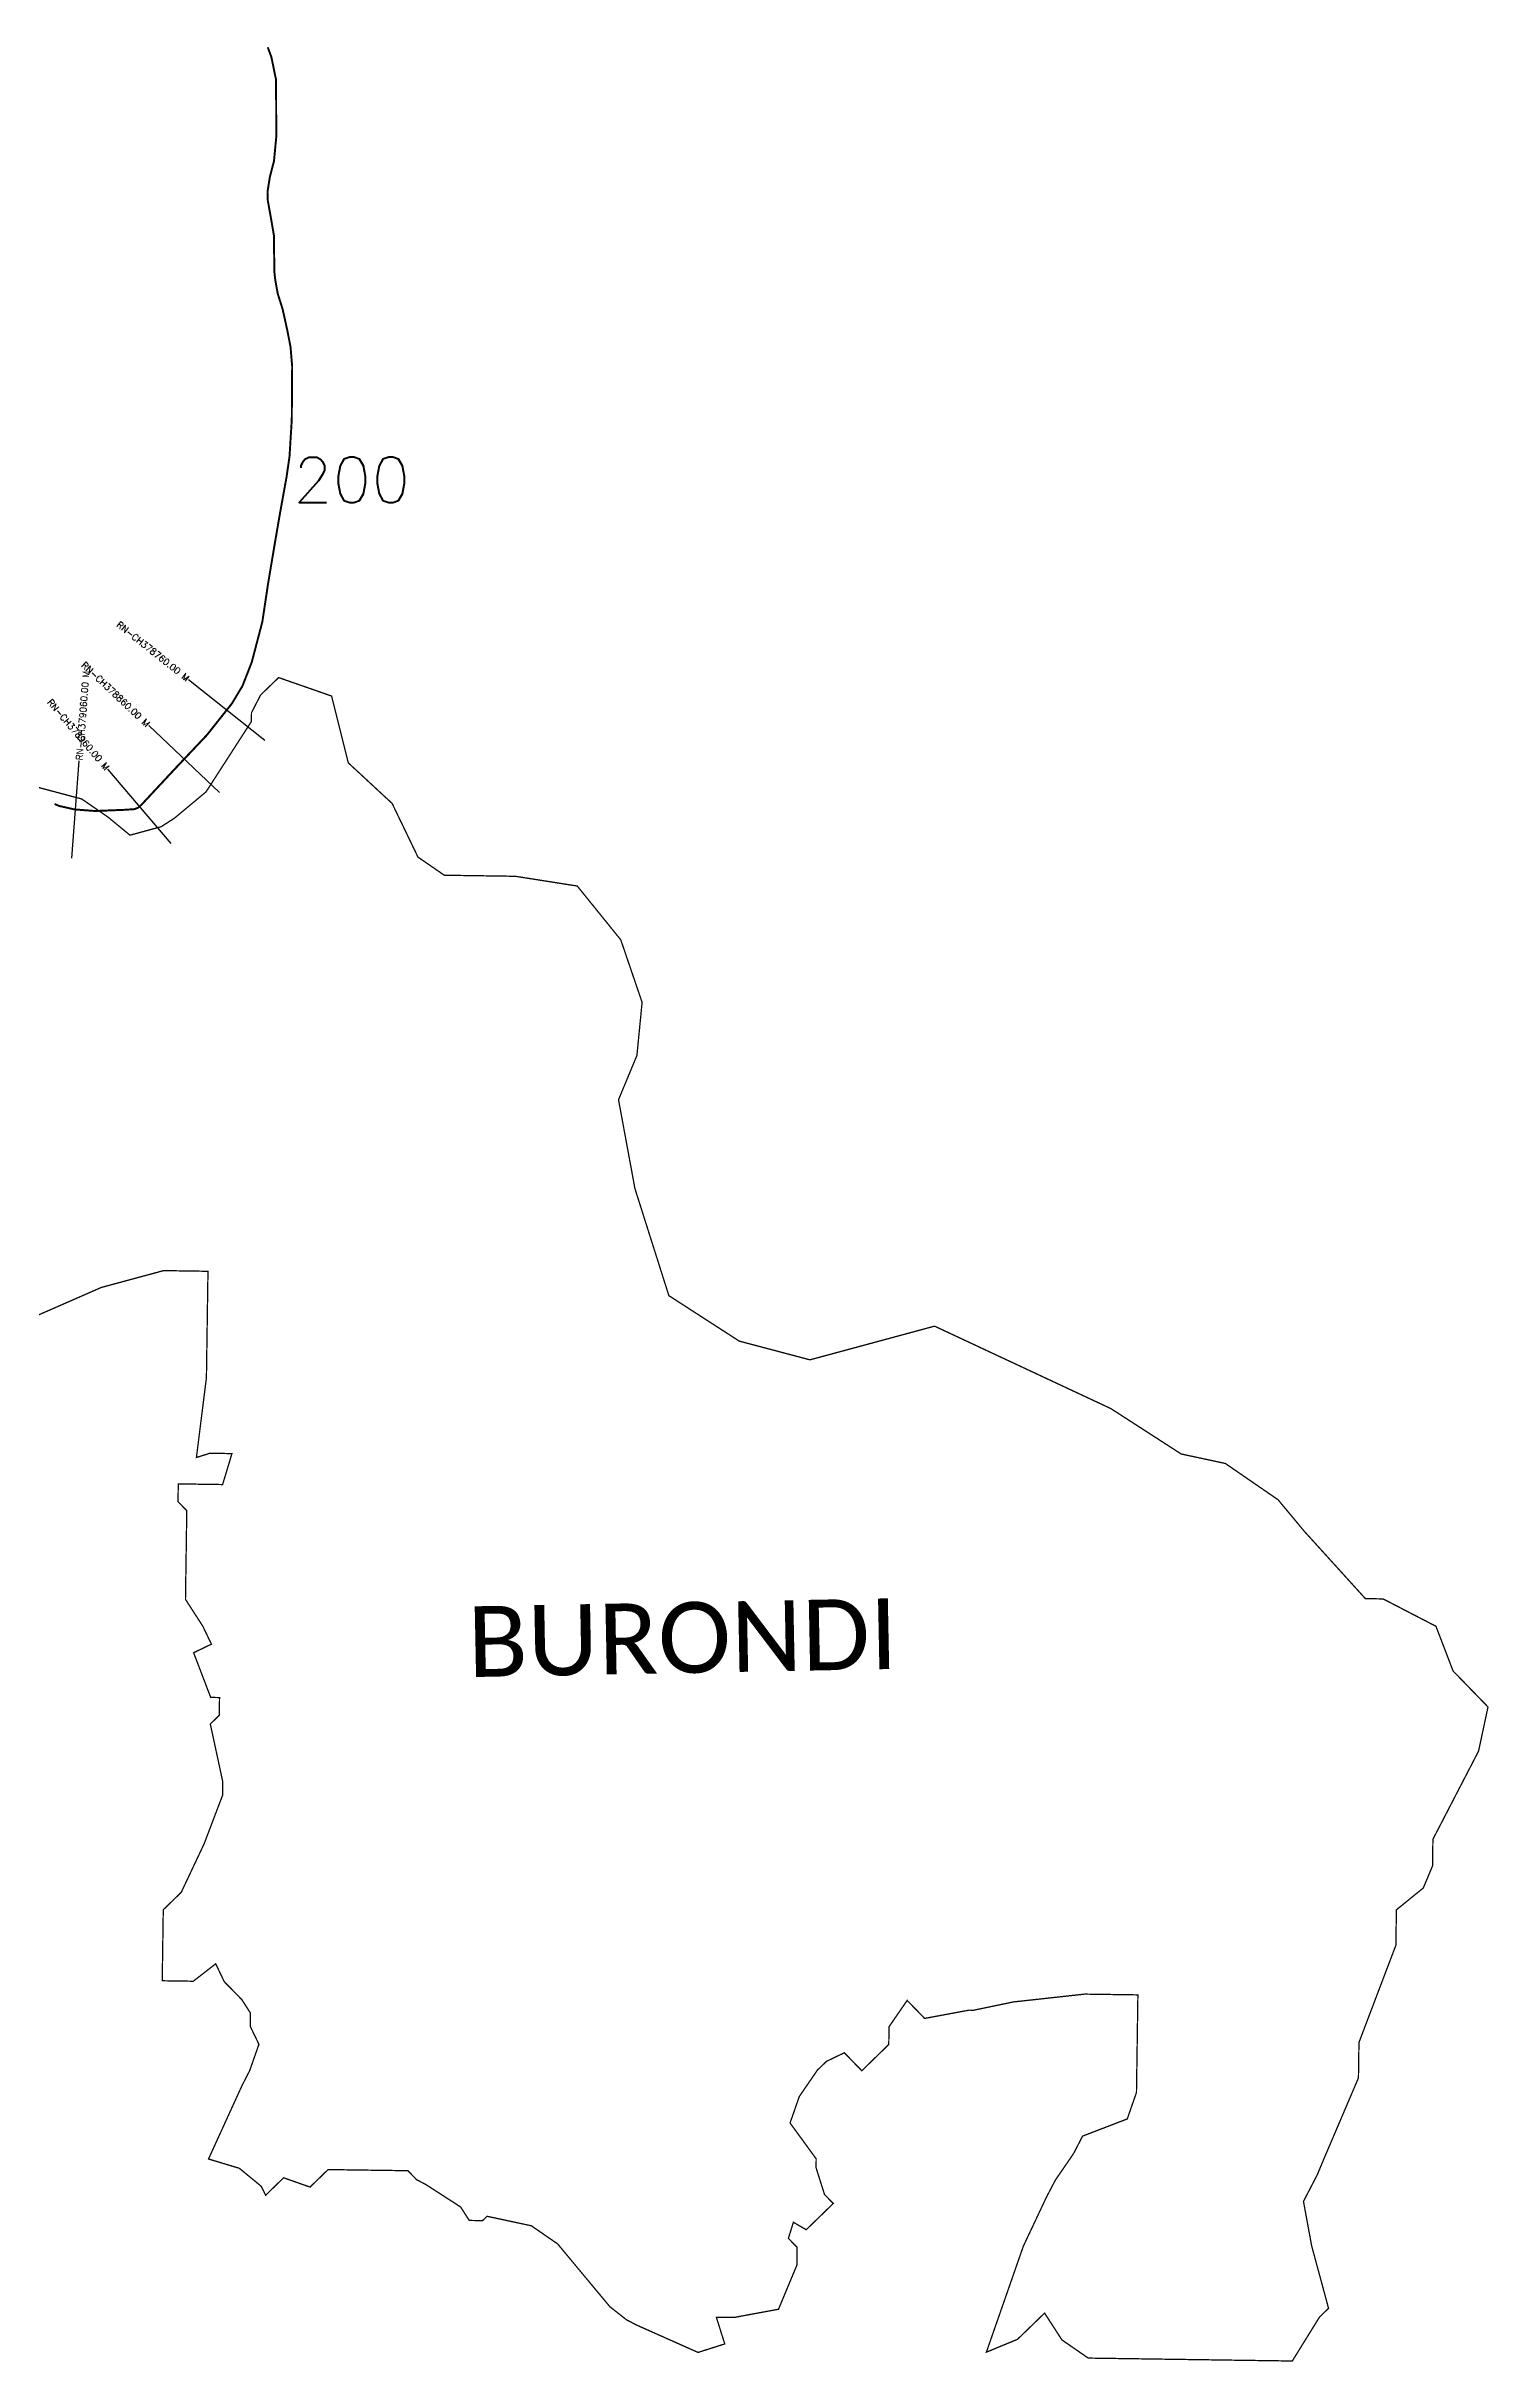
# Model space of a CAD drawing. Header units: metres. Extents: x 299786 to 304096, y 1956231 to 1959792.
# Drawn here: x 301876 to 304096, y 1956231 to 1959792 of the extents above; entities that cross this region are included whole.
import ezdxf
from ezdxf.enums import TextEntityAlignment as Align

# ---------------------------------------------------------------- set-up
doc = ezdxf.new("R2010")
doc.units = ezdxf.units.M
doc.header["$MEASUREMENT"] = 0
for name, color, linetype in [('CS', 134, 'Continuous'), ('CSMark', 6, 'Continuous'), ('NATURALLY PROTECTED', 3, 'Continuous'), ('VILLAGE NAME', 250, 'Continuous')]:
    doc.layers.add(name, color=color, linetype=linetype)
doc.styles.get("Standard").update_dxf_attribs({"font": 'simplex.shx'})

msp = doc.modelspace()

# ---------------------------------------------------------------- linework, layer by layer
at = {"color": 6, "const_width": 2, "flags": 128}
msp.add_lwpolyline([(301821.8, 1958663), (301930.6, 1958634.1), (301971.1, 1958606.2), (302004.9, 1958578.4), (302052.8, 1958591.4), (302073.5, 1958604.7), (302121.9, 1958645), (302191.7, 1958753.2), (302191.9, 1958766.9), (302205.9, 1958794), (302233.6, 1958820.8), (302315.1, 1958792.4), (302340.9, 1958689.6), (302408.3, 1958627.2), (302448.1, 1958544.7), (302488.6, 1958516.8), (302597.8, 1958515.2), (302693.2, 1958500.2), (302760.2, 1958417.4), (302793, 1958321.3), (302785, 1958239.5), (302756.7, 1958171.6), (302782, 1958034.7), (302834.2, 1957870.2), (302942.5, 1957800.3), (303051.3, 1957771.5), (303243.1, 1957823.3), (303514.4, 1957696.5), (303622.6, 1957626.7), (303690.6, 1957612.1), (303771.7, 1957556.3), (303812, 1957507.9), (303906.1, 1957404.2), (303933.4, 1957403.8), (304014.7, 1957361.7), (304041, 1957293), (304094.8, 1957237.6), (304080.2, 1957169.6), (304010, 1957034.1), (304009.4, 1956993.1), (303995.2, 1956959.2), (303953.8, 1956925.6), (303953, 1956871.1), (303896.2, 1956721.7), (303895.4, 1956667.1), (303841.9, 1956541.8), (303831.9, 1956517.8), (303810.8, 1956477.2), (303823.4, 1956408.7), (303849.4, 1956312.8), (303835.5, 1956299.3), (303793.6, 1956231.7), (303479.6, 1956236.2), (303439.1, 1956264.1), (303412.4, 1956305.4), (303370.8, 1956265.1), (303322.8, 1956245.3), (303379.7, 1956408.3), (303397.3, 1956445.6), (303414.9, 1956482.9), (303429, 1956510), (303456.9, 1956550.6), (303470.9, 1956577.6), (303539.6, 1956604), (303553.8, 1956644.7), (303556, 1956794.8), (303474.1, 1956796), (303404.2, 1956788.3), (303364.7, 1956784), (303303.1, 1956771.2), (303296.2, 1956771.3), (303227.8, 1956758.6), (303200.9, 1956786.3), (303173, 1956745.8), (303172.6, 1956718.5), (303131.1, 1956678.1), (303104.2, 1956705.8), (303076.7, 1956692.5), (303062.8, 1956679.1), (303034.9, 1956638.5), (303020.7, 1956597.8), (303060.9, 1956542.6), (303060.7, 1956529), (303073.7, 1956487.8), (303087.2, 1956474), (303045.6, 1956433.6), (303025.8, 1956445.1), (303018.1, 1956420.3), (303031.6, 1956406.5), (303031.2, 1956379.2), (303002.9, 1956311.3), (302934.5, 1956298.7), (302907.2, 1956299.1), (302920.2, 1956258), (302879.1, 1956244.9), (302784.1, 1956287.2), (302769, 1956295.1), (302743.5, 1956315.1), (302663, 1956411.8), (302622.5, 1956439.7), (302554.4, 1956454.3), (302547.5, 1956447.6), (302527, 1956447.9), (302513.7, 1956468.6), (302459.6, 1956503.5), (302446, 1956510.5), (302432.6, 1956524.4), (302309.7, 1956526.1), (302282, 1956499.2), (302241.3, 1956513.5), (302213.6, 1956486.6), (302207, 1956500.3), (302173.2, 1956528.1), (302125.7, 1956542.4), (302177.6, 1956656), (302189, 1956678.1), (302203.3, 1956718.8), (302190, 1956746.3), (302190.3, 1956766.8), (302177, 1956787.5), (302150, 1956815.1), (302136.8, 1956842.6), (302102.3, 1956815.8), (302054.5, 1956816.5), (302056.1, 1956925.7), (302083.8, 1956952.6), (302119, 1957027.2), (302147.4, 1957101.9), (302147.7, 1957122.4), (302128.5, 1957211.4), (302142.3, 1957224.8), (302142.7, 1957252.1), (302129.1, 1957252.3), (302102.8, 1957321), (302130.2, 1957334.2), (302117, 1957361.7), (302090.3, 1957403.1), (302092.2, 1957534.7), (302092.2, 1957539.6), (302078.8, 1957553.4), (302079.2, 1957580.7), (302147.4, 1957579.7), (302161.8, 1957627.3), (302127.7, 1957627.8), (302107.1, 1957621.3), (302122.5, 1957743.9), (302124.9, 1957907.7), (302056.6, 1957908.7), (301960.7, 1957882.8), (301809.6, 1957816.7)], dxfattribs=at)
at = {"layer": 'CS'}
for p, q in [((302212.4, 1958724.1), (302095, 1958817.5)), ((302142.7, 1958643.9), (302033.7, 1958746.9)), ((301915.2, 1958543.1), (301926.7, 1958692.7)), ((302068.3, 1958565.6), (301971, 1958679.7))]:
    msp.add_line(p, q, dxfattribs=at)
at = {"layer": 'NATURALLY PROTECTED', "const_width": 3, "flags": 128}
msp.add_lwpolyline([(302216.9, 1959790.2), (302222.5, 1959775.1), (302229.7, 1959740), (302230, 1959652.4), (302226.5, 1959615.2), (302220.2, 1959591), (302216.5, 1959567.8), (302217, 1959554.1), (302222.1, 1959525.9), (302226.3, 1959501.3), (302226.8, 1959467), (302227.1, 1959444.1), (302228.5, 1959432.1), (302232.2, 1959411.5), (302239.9, 1959387), (302246.6, 1959356.6), (302251.9, 1959329.9), (302254.5, 1959299), (302254.2, 1959277.8), (302253.9, 1959218), (302250.4, 1959161.1), (302245.7, 1959128.5), (302239.9, 1959096.6), (302234.7, 1959067.6), (302226.8, 1959021.4), (302217.2, 1958964.1), (302208.6, 1958906.7), (302192.3, 1958844.5), (302177.9, 1958807.7), (302161.6, 1958780.7), (302123.2, 1958732.4), (302074.5, 1958680.9), (302022.1, 1958624.7), (302017, 1958620.4), (302011.4, 1958618.4), (301996.2, 1958617.4), (301951.1, 1958615.6), (301919.8, 1958618), (301896, 1958623.3), (301888.8, 1958626.4)], dxfattribs=at)

# ---------------------------------------------------------------- texts
at = {"insert": (302256.2, 1959159.9), "char_height": 70, "attachment_point": 1}
msp.add_mtext_dynamic_manual_height_columns('200', width=95.172, gutter_width=1, heights=[0], dxfattribs=at)
at = {"layer": 'CSMark'}
for s, rotation, p in [('RN-CH378760.00 M', 321.494, (302094.3, 1958818.2)), ('RN-CH378860.00 M', 316.6346, (302033, 1958747.6)), ('RN-CH378960.00 M', 310.4615, (301970.3, 1958680.5))]:
    msp.add_text(s, height=10, rotation=rotation, dxfattribs=at).set_placement(p, align=Align.MIDDLE_RIGHT)
msp.add_text('RN-CH379060.00 M', height=10, rotation=85.6125, dxfattribs=at).set_placement((301926.8, 1958693.6), align=Align.MIDDLE_LEFT)
at = {"layer": 'VILLAGE NAME', "insert": (302523.5, 1957392.2), "char_height": 108.748, "attachment_point": 1, "rotation": 1.1028}
msp.add_mtext_dynamic_manual_height_columns('{\\fCalibri|b0|i0|c0|p34;BURONDI}', width=1571.314, gutter_width=543.7, heights=[0], dxfattribs=at)

doc.saveas('drawing.dxf')
